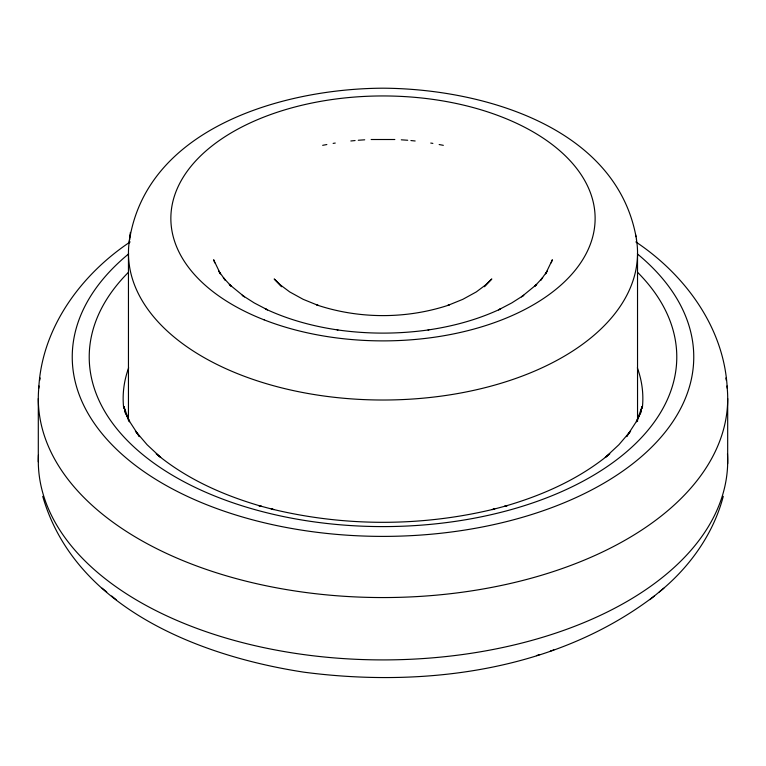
<?xml version="1.0" encoding="UTF-8"?>
<svg xmlns="http://www.w3.org/2000/svg" width="766" height="766" viewBox="0 0 766 766"><rect width="100%" height="100%" fill="white"/><g stroke="black" fill="none" stroke-linecap="round" stroke-linejoin="round"><path stroke-width="1.15" d="M128.449 420.496L128.458 253.728M727.671 463.641L727.7 398.54M38.76 388.247C41.824 327.695 80.985 274.764 130.143 241.932M129.052 242.937C145.033 127.692 283.832 88.55 383 88.195C481.383 88.693 617.683 126.553 636.536 239.566M129.464 239.566L130.383 232.385M642.023 406.507L640.29 414.195L642.09 406.622L636.594 421.788L639.639 414.808L635.876 422.277L626.55 436.649L630.6 431.019L618.899 444.73L605.303 457.407L609.774 453.788C579.326 479.066 542.433 495.391 504.641 506.288L507.331 505.579L492.308 509.572L494.721 508.94C421.693 526.769 344.307 526.769 271.279 508.94L273.692 509.572L258.669 505.579L261.359 506.288C223.567 495.391 186.674 479.066 156.226 453.788L160.697 457.407L147.101 444.73L135.4 431.019L139.45 436.649L130.124 422.277L126.361 414.808L129.406 421.788L123.91 406.622L125.71 414.195L123.977 406.507M723.267 496.339C713.357 534.218 689.419 567.434 659.277 591.965M551.242 262.853L552.363 259.751L545.583 273.893L547.24 271.078L540.691 280.203L542.654 277.694L534.486 286.522L536.698 284.406L521.512 296.854L523.781 295.264L511.784 302.915L498.542 309.847L500.61 308.899C477.706 319.671 453.032 326.316 428.041 329.983L428.903 329.859C398.502 334.196 367.498 334.196 337.097 329.859L337.959 329.983C312.968 326.316 288.294 319.671 265.39 308.899L267.458 309.847L254.216 302.915L242.219 295.264L244.488 296.854L229.302 284.406L231.514 286.522L223.346 277.694L225.309 280.203L218.76 271.078L220.416 273.893L213.637 259.751L214.758 262.853M484.514 286.733L491.81 278.968L485.587 284.962L476.26 291.942L462.846 299.315L447.708 305.471L449.154 304.983C406.622 319.144 359.378 319.144 316.846 304.983L318.292 305.471L303.154 299.315L289.74 291.942L280.413 284.962L274.19 278.968L281.486 286.733M42.733 496.339C74.79 607.859 199.61 656.184 303.91 672.175C423.828 687.897 555.992 671.15 654.308 596.025M649.884 599.663L663.854 588.192M536.439 655.619L539.637 654.576M550.333 651.071L553.828 649.932M322.668 145.329L326.843 144.535M333.133 143.395L335.249 143.06M350.847 140.982L355.089 140.551M358.287 140.264L364.702 139.805M371.156 139.508L394.844 139.508M401.298 139.805L407.713 140.264M410.911 140.551L415.153 140.982M430.751 143.06L432.867 143.395M439.157 144.535L443.332 145.329M635.857 241.932C685.015 274.764 724.176 327.695 727.24 388.247M102.146 588.192L106.723 591.965M111.692 596.025L116.116 599.663M637.523 255.078L637.542 421.367M38.3 398.54L38.3 461.812M727.011 385.968A344.7 199.007 0 0 1 383 597.557A344.7 199.007 0 0 1 38.989 385.968M39.755 380.262A344.7 199.007 0 0 1 40.148 377.992M725.852 377.992A344.7 199.007 0 0 1 726.245 380.262M637.322 253.872A310.757 179.416 0 0 1 589.696 490.949A310.757 179.416 0 0 1 176.304 490.949A310.757 179.416 0 0 1 128.678 253.872M637.341 367.804A259.846 150.021 0 0 1 642.32 408.087M123.68 408.087A259.846 150.021 0 0 1 128.659 367.804M637.436 272.179A293.79 169.621 0 0 1 383 526.596A293.79 169.621 0 0 1 128.564 272.179M727.48 453.788A344.7 199.007 0 0 1 384.025 659.909A344.7 199.007 0 0 1 38.453 454.975M636.393 239.088A254.551 146.957 0 0 1 383 400.015A254.551 146.957 0 0 1 129.607 239.088M130.019 236.771A254.551 146.957 0 0 1 130.498 234.453M635.502 234.453A254.551 146.957 0 0 1 635.981 236.771M264.107 319.843A212.125 122.464 0 0 0 594.579 227.157A212.125 122.464 0 0 0 290.314 108.255A212.125 122.464 0 0 0 264.107 319.843"/></g></svg>
